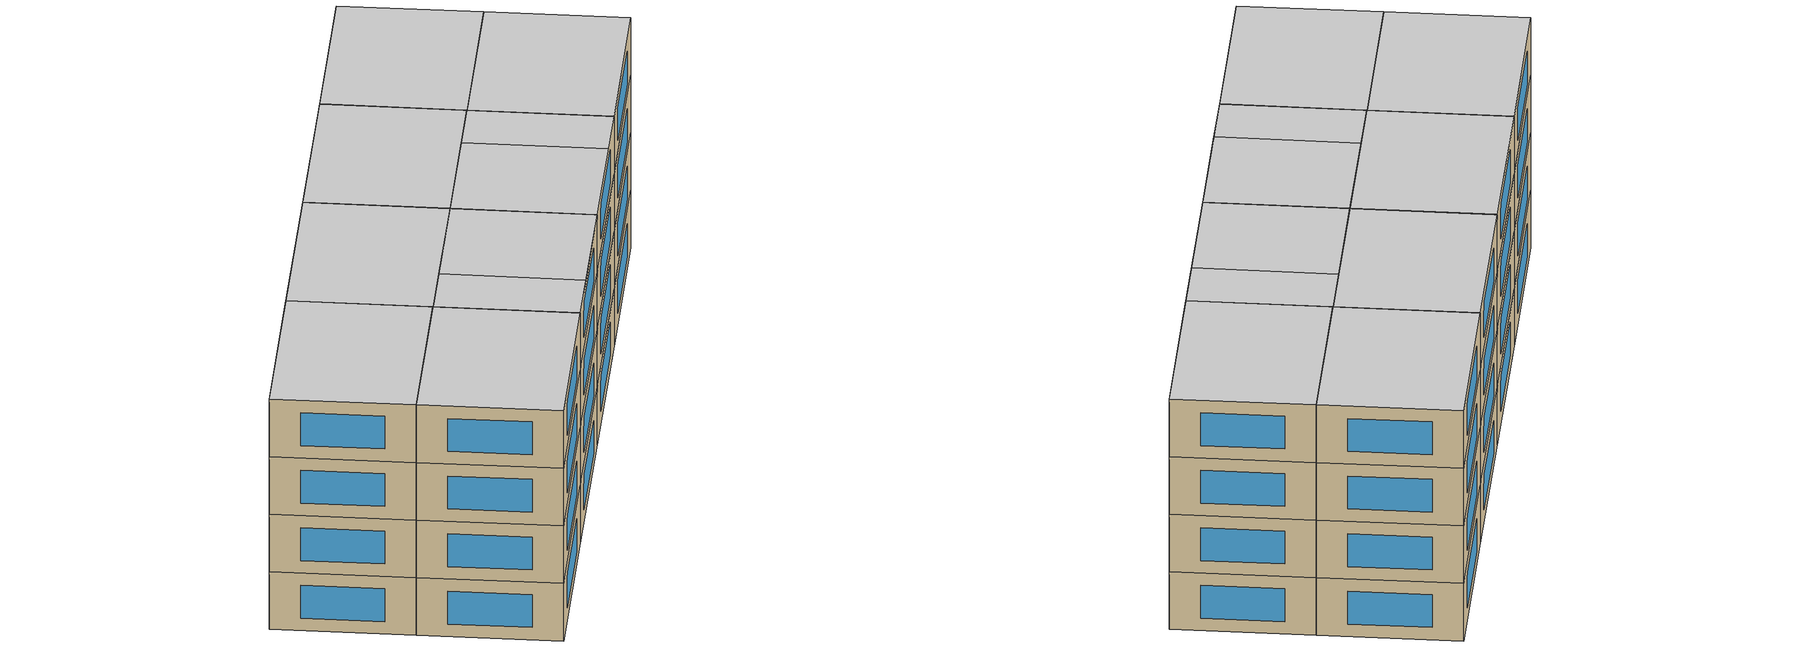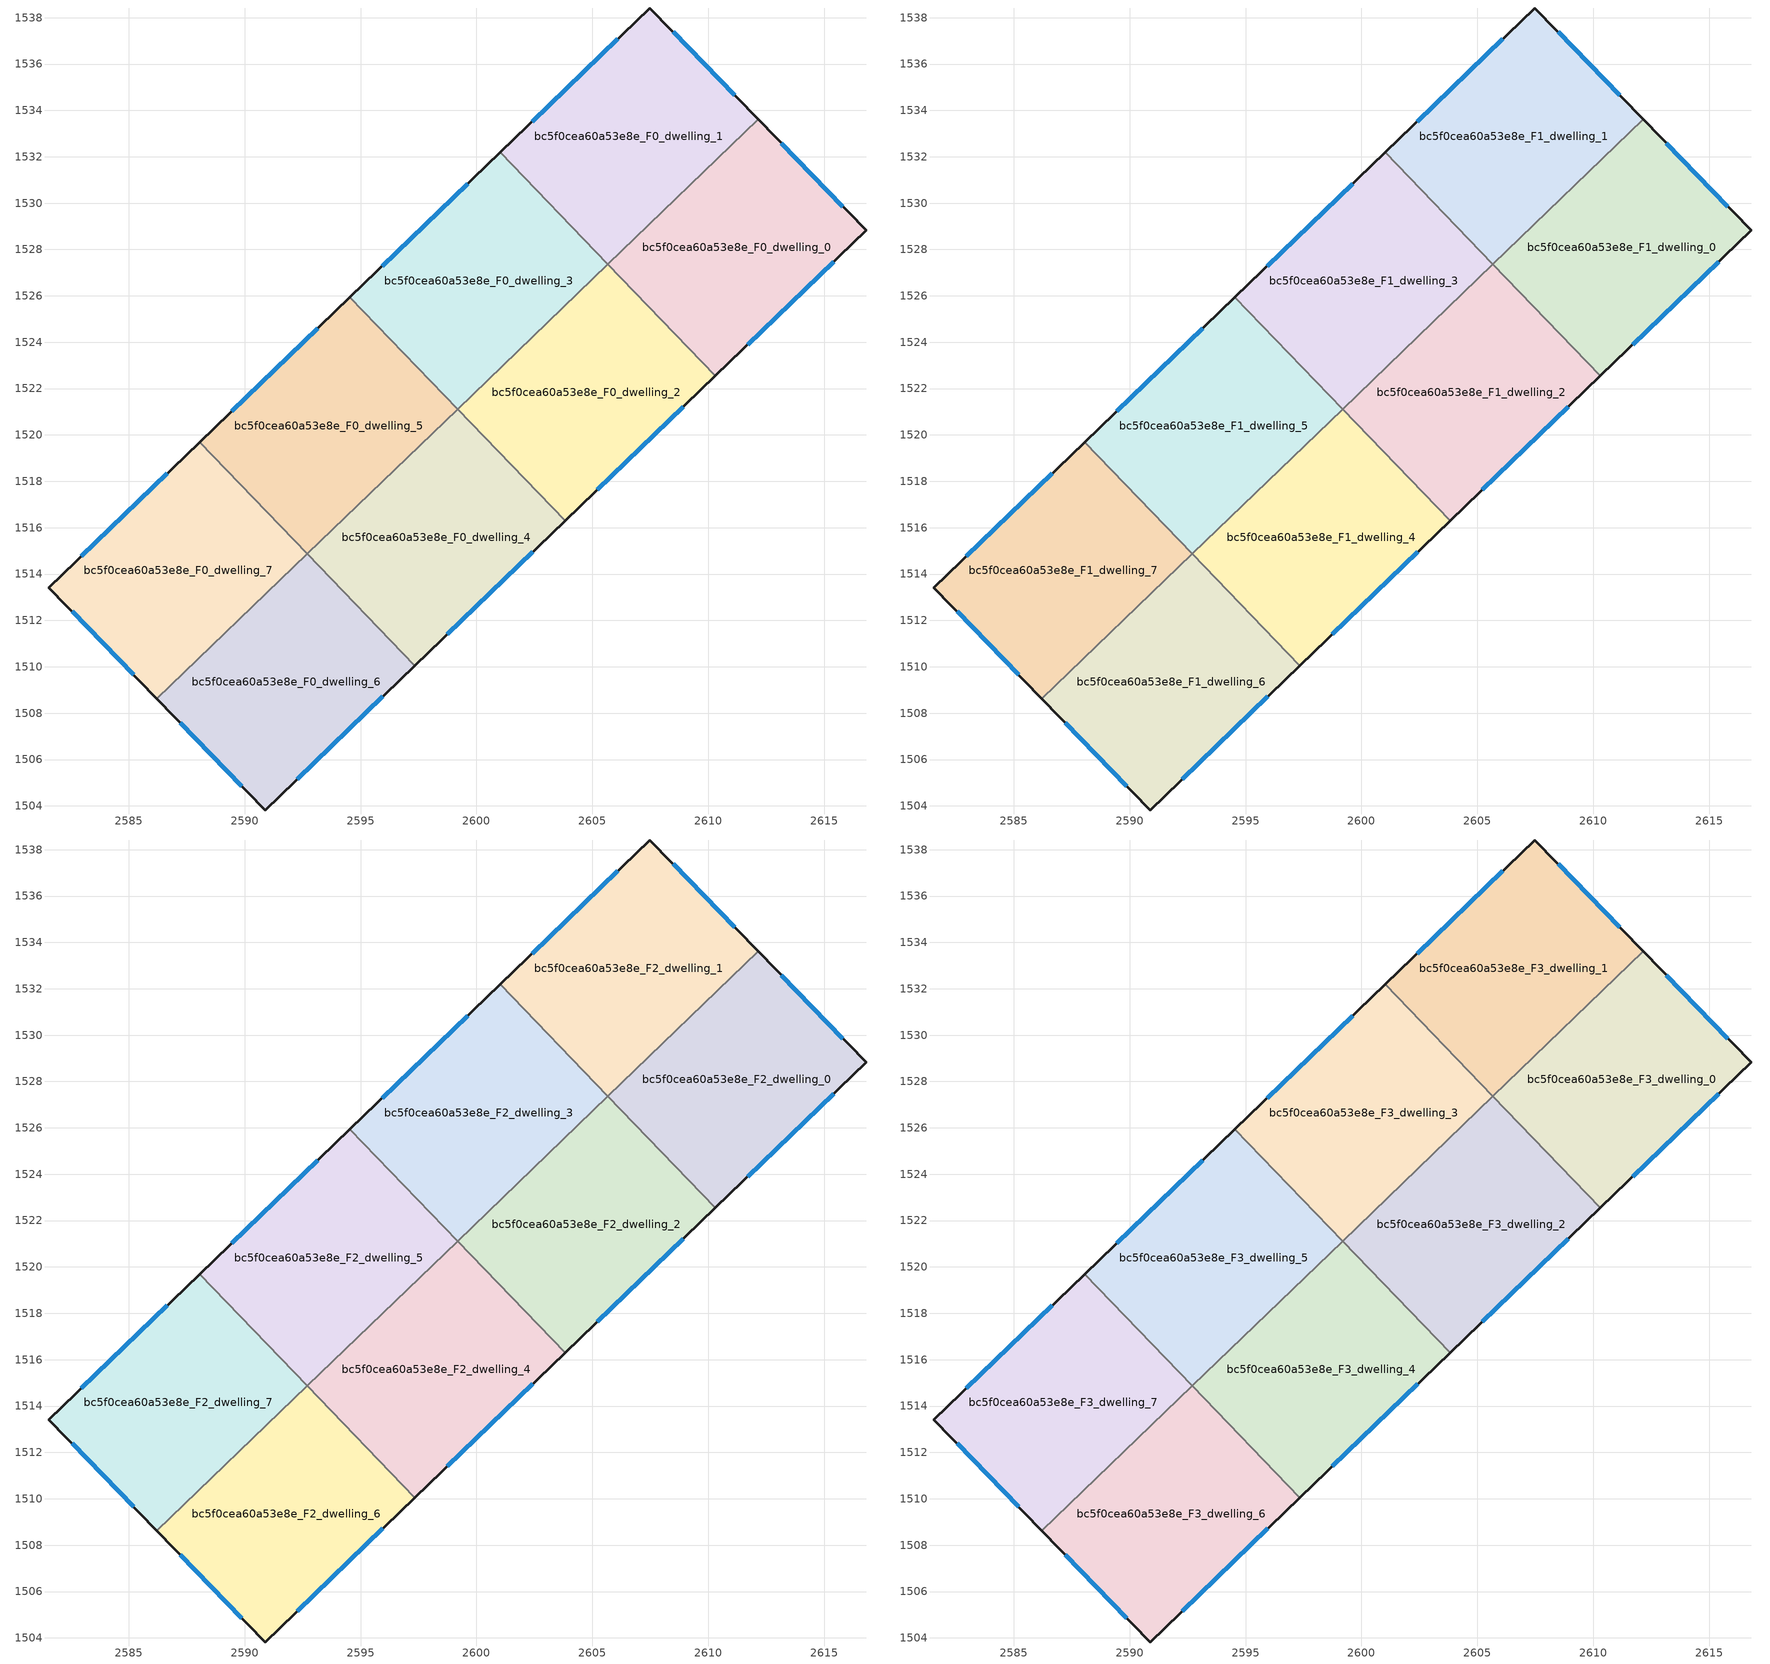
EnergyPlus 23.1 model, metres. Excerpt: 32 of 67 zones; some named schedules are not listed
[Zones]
bc5f0cea60a53e8e_F0_dwelling_0
 floor ground (EU_floor_Construction): 2612.15,1533.61 2616.81,1528.82 2610.31,1522.55 2605.67,1527.36 z0
 wall outside (EU_wall_Construction): 2610.31,1522.55 2616.81,1528.82 2612.15,1533.61 z0:3
 wall to bc5f0cea60a53e8e_F0_dwelling_1 (EU_wall_Construction): 2612.15,1533.61 2605.67,1527.36 z0:3
 wall to bc5f0cea60a53e8e_F0_dwelling_2 (EU_wall_Construction): 2605.67,1527.36 2610.31,1522.55 z0:3
 window (EU_Window_Construction): 2615.81,1529.85 2613.15,1532.59 / 2611.7,1523.9 2615.41,1527.48 z0.64:2.36
bc5f0cea60a53e8e_F0_dwelling_1
 floor ground (EU_floor_Construction): 2607.48,1538.42 2612.15,1533.61 2605.67,1527.36 2601.02,1532.18 z0
 wall outside (EU_wall_Construction): 2612.15,1533.61 2607.48,1538.42 2601.02,1532.18 z0:3
 wall to bc5f0cea60a53e8e_F0_dwelling_3 (EU_wall_Construction): 2601.02,1532.18 2605.66,1527.37 z0:3
 wall to bc5f0cea60a53e8e_F0_dwelling_2 (EU_wall_Construction): 2605.66,1527.37 2605.67,1527.36 z0:3
 window (EU_Window_Construction): 2606.1,1537.08 2602.4,1533.52 / 2611.15,1534.64 2608.48,1537.39 z0.64:2.36
bc5f0cea60a53e8e_F0_dwelling_2
 floor ground (EU_floor_Construction): 2605.66,1527.37 2610.31,1522.55 2603.83,1516.3 2599.18,1521.12 z0
 wall outside (EU_wall_Construction): 2603.83,1516.3 2610.31,1522.55 z0:3
 wall to bc5f0cea60a53e8e_F0_dwelling_4 (EU_wall_Construction): 2599.18,1521.12 2603.83,1516.3 z0:3
 wall to bc5f0cea60a53e8e_F0_dwelling_3 (EU_wall_Construction): 2605.66,1527.37 2599.18,1521.12 z0:3
 window (EU_Window_Construction): 2605.21,1517.64 2608.92,1521.22 z0.64:2.36
bc5f0cea60a53e8e_F0_dwelling_3
 floor ground (EU_floor_Construction): 2601.02,1532.18 2605.66,1527.37 2599.18,1521.12 2594.54,1525.93 z0
 wall outside (EU_wall_Construction): 2601.02,1532.18 2594.54,1525.93 z0:3
 wall to bc5f0cea60a53e8e_F0_dwelling_5 (EU_wall_Construction): 2594.54,1525.93 2599.18,1521.12 z0:3
 window (EU_Window_Construction): 2599.63,1530.85 2595.93,1527.27 z0.64:2.36
bc5f0cea60a53e8e_F0_dwelling_4
 floor ground (EU_floor_Construction): 2599.18,1521.12 2603.83,1516.3 2597.35,1510.05 2592.7,1514.87 z0
 wall outside (EU_wall_Construction): 2597.35,1510.05 2603.83,1516.3 z0:3
 wall to bc5f0cea60a53e8e_F0_dwelling_5 (EU_wall_Construction): 2599.18,1521.12 2592.7,1514.87 z0:3
 wall to bc5f0cea60a53e8e_F0_dwelling_6 (EU_wall_Construction): 2592.7,1514.87 2597.35,1510.05 z0:3
 window (EU_Window_Construction): 2598.73,1511.39 2602.44,1514.97 z0.64:2.36
bc5f0cea60a53e8e_F0_dwelling_5
 floor ground (EU_floor_Construction): 2594.54,1525.93 2599.18,1521.12 2592.7,1514.87 2588.06,1519.68 z0
 wall outside (EU_wall_Construction): 2594.54,1525.93 2588.06,1519.68 z0:3
 wall to bc5f0cea60a53e8e_F0_dwelling_7 (EU_wall_Construction): 2588.06,1519.68 2592.7,1514.88 z0:3
 wall to bc5f0cea60a53e8e_F0_dwelling_6 (EU_wall_Construction): 2592.7,1514.88 2592.7,1514.87 z0:3
 window (EU_Window_Construction): 2593.15,1524.6 2589.45,1521.02 z0.64:2.36
bc5f0cea60a53e8e_F0_dwelling_6
 floor ground (EU_floor_Construction): 2592.7,1514.88 2597.35,1510.05 2590.89,1503.82 2586.22,1508.62 z0
 wall outside (EU_wall_Construction): 2586.22,1508.62 2590.89,1503.82 2597.35,1510.05 z0:3
 wall to bc5f0cea60a53e8e_F0_dwelling_7 (EU_wall_Construction): 2592.7,1514.88 2586.22,1508.62 z0:3
 window (EU_Window_Construction): 2592.27,1505.16 2595.96,1508.72 / 2587.22,1507.6 2589.89,1504.85 z0.64:2.36
bc5f0cea60a53e8e_F0_dwelling_7
 floor ground (EU_floor_Construction): 2588.06,1519.68 2592.7,1514.88 2586.22,1508.62 2581.56,1513.41 z0
 wall outside (EU_wall_Construction): 2588.06,1519.68 2581.56,1513.41 2586.22,1508.62 z0:3
 window (EU_Window_Construction): 2582.56,1512.39 2585.22,1509.65 / 2586.67,1518.34 2582.95,1514.76 z0.64:2.36
bc5f0cea60a53e8e_F1_dwelling_0
 floor to bc5f0cea60a53e8e_F0_dwelling_0 (EU_floor_Construction): 2612.15,1533.61 2616.81,1528.82 2610.31,1522.55 2605.67,1527.36 z3
 wall outside (EU_wall_Construction): 2610.31,1522.55 2616.81,1528.82 2612.15,1533.61 z3:6
 wall to bc5f0cea60a53e8e_F1_dwelling_1 (EU_wall_Construction): 2612.15,1533.61 2605.67,1527.36 z3:6
 wall to bc5f0cea60a53e8e_F1_dwelling_2 (EU_wall_Construction): 2605.67,1527.36 2610.31,1522.55 z3:6
 window (EU_Window_Construction): 2615.81,1529.85 2613.15,1532.59 / 2611.7,1523.9 2615.41,1527.48 z3.64:5.36
bc5f0cea60a53e8e_F1_dwelling_1
 floor to bc5f0cea60a53e8e_F0_dwelling_1 (EU_floor_Construction): 2607.48,1538.42 2612.15,1533.61 2605.67,1527.36 2601.02,1532.18 z3
 wall outside (EU_wall_Construction): 2612.15,1533.61 2607.48,1538.42 2601.02,1532.18 z3:6
 wall to bc5f0cea60a53e8e_F1_dwelling_3 (EU_wall_Construction): 2601.02,1532.18 2605.66,1527.37 z3:6
 wall to bc5f0cea60a53e8e_F1_dwelling_2 (EU_wall_Construction): 2605.66,1527.37 2605.67,1527.36 z3:6
 window (EU_Window_Construction): 2606.1,1537.08 2602.4,1533.52 / 2611.15,1534.64 2608.48,1537.39 z3.64:5.36
bc5f0cea60a53e8e_F1_dwelling_2
 floor to bc5f0cea60a53e8e_F0_dwelling_2 (EU_floor_Construction): 2605.66,1527.37 2610.31,1522.55 2603.83,1516.3 2599.18,1521.12 z3
 wall outside (EU_wall_Construction): 2603.83,1516.3 2610.31,1522.55 z3:6
 wall to bc5f0cea60a53e8e_F1_dwelling_4 (EU_wall_Construction): 2599.18,1521.12 2603.83,1516.3 z3:6
 wall to bc5f0cea60a53e8e_F1_dwelling_3 (EU_wall_Construction): 2605.66,1527.37 2599.18,1521.12 z3:6
 window (EU_Window_Construction): 2605.21,1517.64 2608.92,1521.22 z3.64:5.36
bc5f0cea60a53e8e_F1_dwelling_3
 floor to bc5f0cea60a53e8e_F0_dwelling_3 (EU_floor_Construction): 2601.02,1532.18 2605.66,1527.37 2599.18,1521.12 2594.54,1525.93 z3
 wall outside (EU_wall_Construction): 2601.02,1532.18 2594.54,1525.93 z3:6
 wall to bc5f0cea60a53e8e_F1_dwelling_5 (EU_wall_Construction): 2594.54,1525.93 2599.18,1521.12 z3:6
 window (EU_Window_Construction): 2599.63,1530.85 2595.93,1527.27 z3.64:5.36
bc5f0cea60a53e8e_F1_dwelling_4
 floor to bc5f0cea60a53e8e_F0_dwelling_4 (EU_floor_Construction): 2599.18,1521.12 2603.83,1516.3 2597.35,1510.05 2592.7,1514.87 z3
 wall outside (EU_wall_Construction): 2597.35,1510.05 2603.83,1516.3 z3:6
 wall to bc5f0cea60a53e8e_F1_dwelling_5 (EU_wall_Construction): 2599.18,1521.12 2592.7,1514.87 z3:6
 wall to bc5f0cea60a53e8e_F1_dwelling_6 (EU_wall_Construction): 2592.7,1514.87 2597.35,1510.05 z3:6
 window (EU_Window_Construction): 2598.73,1511.39 2602.44,1514.97 z3.64:5.36
bc5f0cea60a53e8e_F1_dwelling_5
 floor to bc5f0cea60a53e8e_F0_dwelling_5 (EU_floor_Construction): 2594.54,1525.93 2599.18,1521.12 2592.7,1514.87 2588.06,1519.68 z3
 wall outside (EU_wall_Construction): 2594.54,1525.93 2588.06,1519.68 z3:6
 wall to bc5f0cea60a53e8e_F1_dwelling_7 (EU_wall_Construction): 2588.06,1519.68 2592.7,1514.88 z3:6
 wall to bc5f0cea60a53e8e_F1_dwelling_6 (EU_wall_Construction): 2592.7,1514.88 2592.7,1514.87 z3:6
 window (EU_Window_Construction): 2593.15,1524.6 2589.45,1521.02 z3.64:5.36
bc5f0cea60a53e8e_F1_dwelling_6
 floor to bc5f0cea60a53e8e_F0_dwelling_6 (EU_floor_Construction): 2592.7,1514.88 2597.35,1510.05 2590.89,1503.82 2586.22,1508.62 z3
 wall outside (EU_wall_Construction): 2586.22,1508.62 2590.89,1503.82 2597.35,1510.05 z3:6
 wall to bc5f0cea60a53e8e_F1_dwelling_7 (EU_wall_Construction): 2592.7,1514.88 2586.22,1508.62 z3:6
 window (EU_Window_Construction): 2592.27,1505.16 2595.96,1508.72 / 2587.22,1507.6 2589.89,1504.85 z3.64:5.36
bc5f0cea60a53e8e_F1_dwelling_7
 floor to bc5f0cea60a53e8e_F0_dwelling_7 (EU_floor_Construction): 2588.06,1519.68 2592.7,1514.88 2586.22,1508.62 2581.56,1513.41 z3
 wall outside (EU_wall_Construction): 2588.06,1519.68 2581.56,1513.41 2586.22,1508.62 z3:6
 window (EU_Window_Construction): 2582.56,1512.39 2585.22,1509.65 / 2586.67,1518.34 2582.95,1514.76 z3.64:5.36
bc5f0cea60a53e8e_F2_dwelling_0
 floor to bc5f0cea60a53e8e_F1_dwelling_0 (EU_floor_Construction): 2612.15,1533.61 2616.81,1528.82 2610.31,1522.55 2605.67,1527.36 z6
 wall outside (EU_wall_Construction): 2610.31,1522.55 2616.81,1528.82 2612.15,1533.61 z6:9
 wall to bc5f0cea60a53e8e_F2_dwelling_1 (EU_wall_Construction): 2612.15,1533.61 2605.67,1527.36 z6:9
 wall to bc5f0cea60a53e8e_F2_dwelling_2 (EU_wall_Construction): 2605.67,1527.36 2610.31,1522.55 z6:9
 window (EU_Window_Construction): 2615.81,1529.85 2613.15,1532.59 / 2611.7,1523.9 2615.41,1527.48 z6.64:8.36
bc5f0cea60a53e8e_F2_dwelling_1
 floor to bc5f0cea60a53e8e_F1_dwelling_1 (EU_floor_Construction): 2607.48,1538.42 2612.15,1533.61 2605.67,1527.36 2601.02,1532.18 z6
 wall outside (EU_wall_Construction): 2612.15,1533.61 2607.48,1538.42 2601.02,1532.18 z6:9
 wall to bc5f0cea60a53e8e_F2_dwelling_3 (EU_wall_Construction): 2601.02,1532.18 2605.66,1527.37 z6:9
 wall to bc5f0cea60a53e8e_F2_dwelling_2 (EU_wall_Construction): 2605.66,1527.37 2605.67,1527.36 z6:9
 window (EU_Window_Construction): 2606.1,1537.08 2602.4,1533.52 / 2611.15,1534.64 2608.48,1537.39 z6.64:8.36
bc5f0cea60a53e8e_F2_dwelling_2
 floor to bc5f0cea60a53e8e_F1_dwelling_2 (EU_floor_Construction): 2605.66,1527.37 2610.31,1522.55 2603.83,1516.3 2599.18,1521.12 z6
 wall outside (EU_wall_Construction): 2603.83,1516.3 2610.31,1522.55 z6:9
 wall to bc5f0cea60a53e8e_F2_dwelling_4 (EU_wall_Construction): 2599.18,1521.12 2603.83,1516.3 z6:9
 wall to bc5f0cea60a53e8e_F2_dwelling_3 (EU_wall_Construction): 2605.66,1527.37 2599.18,1521.12 z6:9
 window (EU_Window_Construction): 2605.21,1517.64 2608.92,1521.22 z6.64:8.36
bc5f0cea60a53e8e_F2_dwelling_3
 floor to bc5f0cea60a53e8e_F1_dwelling_3 (EU_floor_Construction): 2601.02,1532.18 2605.66,1527.37 2599.18,1521.12 2594.54,1525.93 z6
 wall outside (EU_wall_Construction): 2601.02,1532.18 2594.54,1525.93 z6:9
 wall to bc5f0cea60a53e8e_F2_dwelling_5 (EU_wall_Construction): 2594.54,1525.93 2599.18,1521.12 z6:9
 window (EU_Window_Construction): 2599.63,1530.85 2595.93,1527.27 z6.64:8.36
bc5f0cea60a53e8e_F2_dwelling_4
 floor to bc5f0cea60a53e8e_F1_dwelling_4 (EU_floor_Construction): 2599.18,1521.12 2603.83,1516.3 2597.35,1510.05 2592.7,1514.87 z6
 wall outside (EU_wall_Construction): 2597.35,1510.05 2603.83,1516.3 z6:9
 wall to bc5f0cea60a53e8e_F2_dwelling_5 (EU_wall_Construction): 2599.18,1521.12 2592.7,1514.87 z6:9
 wall to bc5f0cea60a53e8e_F2_dwelling_6 (EU_wall_Construction): 2592.7,1514.87 2597.35,1510.05 z6:9
 window (EU_Window_Construction): 2598.73,1511.39 2602.44,1514.97 z6.64:8.36
bc5f0cea60a53e8e_F2_dwelling_5
 floor to bc5f0cea60a53e8e_F1_dwelling_5 (EU_floor_Construction): 2594.54,1525.93 2599.18,1521.12 2592.7,1514.87 2588.06,1519.68 z6
 wall outside (EU_wall_Construction): 2594.54,1525.93 2588.06,1519.68 z6:9
 wall to bc5f0cea60a53e8e_F2_dwelling_7 (EU_wall_Construction): 2588.06,1519.68 2592.7,1514.88 z6:9
 wall to bc5f0cea60a53e8e_F2_dwelling_6 (EU_wall_Construction): 2592.7,1514.88 2592.7,1514.87 z6:9
 window (EU_Window_Construction): 2593.15,1524.6 2589.45,1521.02 z6.64:8.36
bc5f0cea60a53e8e_F2_dwelling_6
 floor to bc5f0cea60a53e8e_F1_dwelling_6 (EU_floor_Construction): 2592.7,1514.88 2597.35,1510.05 2590.89,1503.82 2586.22,1508.62 z6
 wall outside (EU_wall_Construction): 2586.22,1508.62 2590.89,1503.82 2597.35,1510.05 z6:9
 wall to bc5f0cea60a53e8e_F2_dwelling_7 (EU_wall_Construction): 2592.7,1514.88 2586.22,1508.62 z6:9
 window (EU_Window_Construction): 2592.27,1505.16 2595.96,1508.72 / 2587.22,1507.6 2589.89,1504.85 z6.64:8.36
bc5f0cea60a53e8e_F2_dwelling_7
 floor to bc5f0cea60a53e8e_F1_dwelling_7 (EU_floor_Construction): 2588.06,1519.68 2592.7,1514.88 2586.22,1508.62 2581.56,1513.41 z6
 wall outside (EU_wall_Construction): 2588.06,1519.68 2581.56,1513.41 2586.22,1508.62 z6:9
 window (EU_Window_Construction): 2582.56,1512.39 2585.22,1509.65 / 2586.67,1518.34 2582.95,1514.76 z6.64:8.36
bc5f0cea60a53e8e_F3_dwelling_0
 floor to bc5f0cea60a53e8e_F2_dwelling_0 (EU_floor_Construction): 2612.15,1533.61 2616.81,1528.82 2610.31,1522.55 2605.67,1527.36 z9
 wall outside (EU_wall_Construction): 2610.31,1522.55 2616.81,1528.82 2612.15,1533.61 z9:12
 wall to bc5f0cea60a53e8e_F3_dwelling_1 (EU_wall_Construction): 2612.15,1533.61 2605.67,1527.36 z9:12
 wall to bc5f0cea60a53e8e_F3_dwelling_2 (EU_wall_Construction): 2605.67,1527.36 2610.31,1522.55 z9:12
 window (EU_Window_Construction): 2615.81,1529.85 2613.15,1532.59 / 2611.7,1523.9 2615.41,1527.48 z9.64:11.36
 ceiling to bc5f0cea60a53e8e_F4_dwelling_2 (EU_floor_Construction): 2616.81,1528.82 2612.15,1533.61 2605.67,1527.36 2610.31,1522.55 z12
bc5f0cea60a53e8e_F3_dwelling_1
 floor to bc5f0cea60a53e8e_F2_dwelling_1 (EU_floor_Construction): 2607.48,1538.42 2612.15,1533.61 2605.67,1527.36 2601.02,1532.18 z9
 wall outside (EU_wall_Construction): 2612.15,1533.61 2607.48,1538.42 2601.02,1532.18 z9:12
 wall to bc5f0cea60a53e8e_F3_dwelling_3 (EU_wall_Construction): 2601.02,1532.18 2605.66,1527.37 z9:12
 wall to bc5f0cea60a53e8e_F3_dwelling_2 (EU_wall_Construction): 2605.66,1527.37 2605.67,1527.36 z9:12
 window (EU_Window_Construction): 2606.1,1537.08 2602.4,1533.52 / 2611.15,1534.64 2608.48,1537.39 z9.64:11.36
 ceiling to bc5f0cea60a53e8e_F4_dwelling_6 (EU_floor_Construction): 2612.14,1533.62 2607.48,1538.42 2601.02,1532.18 2605.66,1527.37 z12
bc5f0cea60a53e8e_F3_dwelling_2
 floor to bc5f0cea60a53e8e_F2_dwelling_2 (EU_floor_Construction): 2605.66,1527.37 2610.31,1522.55 2603.83,1516.3 2599.18,1521.12 z9
 wall outside (EU_wall_Construction): 2603.83,1516.3 2610.31,1522.55 z9:12
 wall to bc5f0cea60a53e8e_F3_dwelling_4 (EU_wall_Construction): 2599.18,1521.12 2603.83,1516.3 z9:12
 wall to bc5f0cea60a53e8e_F3_dwelling_3 (EU_wall_Construction): 2605.66,1527.37 2599.18,1521.12 z9:12
 window (EU_Window_Construction): 2605.21,1517.64 2608.92,1521.22 z9.64:11.36
 ceiling to bc5f0cea60a53e8e_F4_dwelling_1 (EU_floor_Construction): 2608.16,1520.48 2603.51,1525.29 2599.18,1521.12 2603.83,1516.3 z12
 ceiling to bc5f0cea60a53e8e_F4_dwelling_2 (EU_floor_Construction): 2610.31,1522.55 2605.67,1527.36 2603.51,1525.29 2608.16,1520.48 z12
 roof outside (EU_roof_Construction): 2603.51,1525.29 2605.67,1527.36 2605.66,1527.37 2599.18,1521.12 z12
bc5f0cea60a53e8e_F3_dwelling_3
 floor to bc5f0cea60a53e8e_F2_dwelling_3 (EU_floor_Construction): 2601.02,1532.18 2605.66,1527.37 2599.18,1521.12 2594.54,1525.93 z9
 wall outside (EU_wall_Construction): 2601.02,1532.18 2594.54,1525.93 z9:12
 wall to bc5f0cea60a53e8e_F3_dwelling_5 (EU_wall_Construction): 2594.54,1525.93 2599.18,1521.12 z9:12
 window (EU_Window_Construction): 2599.63,1530.85 2595.93,1527.27 z9.64:11.36
 ceiling to bc5f0cea60a53e8e_F4_dwelling_5 (EU_floor_Construction): 2605.65,1527.36 2601.01,1532.17 2594.54,1525.93 2599.18,1521.12 z12
 ceiling to bc5f0cea60a53e8e_F4_dwelling_6 (EU_floor_Construction): 2605.66,1527.37 2601.02,1532.18 2601.01,1532.17 2605.65,1527.36 z12
bc5f0cea60a53e8e_F3_dwelling_4
 floor to bc5f0cea60a53e8e_F2_dwelling_4 (EU_floor_Construction): 2599.18,1521.12 2603.83,1516.3 2597.35,1510.05 2592.7,1514.87 z9
 wall outside (EU_wall_Construction): 2597.35,1510.05 2603.83,1516.3 z9:12
 wall to bc5f0cea60a53e8e_F3_dwelling_5 (EU_wall_Construction): 2599.18,1521.12 2592.7,1514.87 z9:12
 wall to bc5f0cea60a53e8e_F3_dwelling_6 (EU_wall_Construction): 2592.7,1514.87 2597.35,1510.05 z9:12
 window (EU_Window_Construction): 2598.73,1511.39 2602.44,1514.97 z9.64:11.36
 ceiling to bc5f0cea60a53e8e_F4_dwelling_1 (EU_floor_Construction): 2603.83,1516.3 2599.18,1521.12 2594.87,1516.96 2599.52,1512.15 z12
 ceiling to bc5f0cea60a53e8e_F4_dwelling_0 (EU_floor_Construction): 2599.52,1512.15 2594.87,1516.96 2592.7,1514.87 2597.35,1510.05 z12
bc5f0cea60a53e8e_F3_dwelling_5
 floor to bc5f0cea60a53e8e_F2_dwelling_5 (EU_floor_Construction): 2594.54,1525.93 2599.18,1521.12 2592.7,1514.87 2588.06,1519.68 z9
 wall outside (EU_wall_Construction): 2594.54,1525.93 2588.06,1519.68 z9:12
 wall to bc5f0cea60a53e8e_F3_dwelling_7 (EU_wall_Construction): 2588.06,1519.68 2592.7,1514.88 z9:12
 wall to bc5f0cea60a53e8e_F3_dwelling_6 (EU_wall_Construction): 2592.7,1514.88 2592.7,1514.87 z9:12
 window (EU_Window_Construction): 2593.15,1524.6 2589.45,1521.02 z9.64:11.36
 ceiling to bc5f0cea60a53e8e_F4_dwelling_5 (EU_floor_Construction): 2599.18,1521.12 2594.54,1525.93 2594.53,1525.92 2599.17,1521.11 z12
 ceiling adiabatic (EU_roof_Construction): 2599.17,1521.11 2594.53,1525.92 2588.06,1519.68 2592.7,1514.87 z12
bc5f0cea60a53e8e_F3_dwelling_6
 floor to bc5f0cea60a53e8e_F2_dwelling_6 (EU_floor_Construction): 2592.7,1514.88 2597.35,1510.05 2590.89,1503.82 2586.22,1508.62 z9
 wall outside (EU_wall_Construction): 2586.22,1508.62 2590.89,1503.82 2597.35,1510.05 z9:12
 wall to bc5f0cea60a53e8e_F3_dwelling_7 (EU_wall_Construction): 2592.7,1514.88 2586.22,1508.62 z9:12
 window (EU_Window_Construction): 2592.27,1505.16 2595.96,1508.72 / 2587.22,1507.6 2589.89,1504.85 z9.64:11.36
 ceiling to bc5f0cea60a53e8e_F4_dwelling_0 (EU_floor_Construction): 2597.35,1510.05 2592.7,1514.87 2586.22,1508.62 2590.89,1503.82 z12
 ceiling to bc5f0cea60a53e8e_F4_dwelling_3 (EU_floor_Construction): 2592.69,1514.86 2592.69,1514.87 2586.22,1508.63 2586.22,1508.62 z12
bc5f0cea60a53e8e_F3_dwelling_7
 floor to bc5f0cea60a53e8e_F2_dwelling_7 (EU_floor_Construction): 2588.06,1519.68 2592.7,1514.88 2586.22,1508.62 2581.56,1513.41 z9
 wall outside (EU_wall_Construction): 2588.06,1519.68 2581.56,1513.41 2586.22,1508.62 z9:12
 window (EU_Window_Construction): 2582.56,1512.39 2585.22,1509.65 / 2586.67,1518.34 2582.95,1514.76 z9.64:11.36
 ceiling to bc5f0cea60a53e8e_F4_dwelling_3 (EU_floor_Construction): 2592.69,1514.87 2588.05,1519.67 2581.56,1513.41 2586.22,1508.63 z12
 ceiling to bc5f0cea60a53e8e_F4_dwelling_4 (EU_floor_Construction): 2592.7,1514.88 2588.06,1519.68 2588.05,1519.67 2592.69,1514.87 z12
[Building]
EU S2 Campaign: North Axis=0; Terrain=City; Solar Distribution=FullExterior
[Site:Location]
Yerevan-Zvartnots.Intl.AP: Latitude=40.15; Longitude=44.383; Time Zone=4; Elevation=854
[SizingPeriod:WeatherFileDays]
AnnualSizingPeriod: Begin Month=1; Begin Day of Month=1; End Month=12; End Day of Month=31; Day of Week for Start Day=Monday; Use Weather File Daylight Saving Period=No; Use Weather File Rain and Snow Indicators=No
[MATERIAL]
EU_InternalMass_Material: Roughness=MediumRough; Thickness=0.1; Conductivity=1; Density=1800; Specific Heat=900; Thermal Absorptance=0.9; Solar Absorptance=0.7; Visible Absorptance=0.7
[MATERIAL:NOMASS] Roughness=MediumRough; Thermal Absorptance=0.9; Solar Absorptance=0.7; Visible Absorptance=0.7
Name | Thermal Resistance
EU_wall_NoMass | 1.05043
EU_roof_NoMass | 1.45357
EU_floor_NoMass | 0.478065
[WINDOWMATERIAL:SIMPLEGLAZINGSYSTEM]
EU_Window_SimpleGlazing: UFactor=2.5566; Solar Heat Gain Coefficient=0.75; Visible Transmittance=0.75
[CONSTRUCTION]
EU_wall_Construction: EU_wall_NoMass
EU_roof_Construction: EU_roof_NoMass
EU_floor_Construction: EU_floor_NoMass
EU_Window_Construction: EU_Window_SimpleGlazing
EU_InternalMass_Construction: EU_InternalMass_Material
[ZONE] Type=1; Multiplier=1; Ceiling Height=autocalculate; Floor Area=autocalculate; Part of Total Floor Area=Yes
Name | Volume
bc5f0cea60a53e8e_F0_dwelling_0; bc5f0cea60a53e8e_F1_dwelling_0; bc5f0cea60a53e8e_F2_dwelling_0; bc5f0cea60a53e8e_F3_dwelling_0; bc5f0cea60a53e8e_F0_dwelling_7; bc5f0cea60a53e8e_F1_dwelling_7; bc5f0cea60a53e8e_F2_dwelling_7; bc5f0cea60a53e8e_F3_dwelling_7 | 180.686
bc5f0cea60a53e8e_F0_dwelling_1; bc5f0cea60a53e8e_F1_dwelling_1; bc5f0cea60a53e8e_F2_dwelling_1; bc5f0cea60a53e8e_F3_dwelling_1; bc5f0cea60a53e8e_F0_dwelling_6; bc5f0cea60a53e8e_F1_dwelling_6; bc5f0cea60a53e8e_F2_dwelling_6; bc5f0cea60a53e8e_F3_dwelling_6 | 180.7
bc5f0cea60a53e8e_F0_dwelling_2; bc5f0cea60a53e8e_F1_dwelling_2; bc5f0cea60a53e8e_F2_dwelling_2; bc5f0cea60a53e8e_F3_dwelling_2; bc5f0cea60a53e8e_F0_dwelling_5; bc5f0cea60a53e8e_F1_dwelling_5; bc5f0cea60a53e8e_F2_dwelling_5; bc5f0cea60a53e8e_F3_dwelling_5 | 180.693
bc5f0cea60a53e8e_F0_dwelling_3; bc5f0cea60a53e8e_F1_dwelling_3; bc5f0cea60a53e8e_F2_dwelling_3; bc5f0cea60a53e8e_F3_dwelling_3; bc5f0cea60a53e8e_F0_dwelling_4; bc5f0cea60a53e8e_F1_dwelling_4; bc5f0cea60a53e8e_F2_dwelling_4; bc5f0cea60a53e8e_F3_dwelling_4 | 180.676
[INTERNALMASS] Construction=EU_InternalMass_Construction
Name | Zone or ZoneList | Surface Area
bc5f0cea60a53e8e_F0_dwelling_0_EU_InternalMass | bc5f0cea60a53e8e_F0_dwelling_0 | 60.2285
bc5f0cea60a53e8e_F0_dwelling_1_EU_InternalMass | bc5f0cea60a53e8e_F0_dwelling_1 | 60.2333
bc5f0cea60a53e8e_F0_dwelling_2_EU_InternalMass | bc5f0cea60a53e8e_F0_dwelling_2 | 60.2308
bc5f0cea60a53e8e_F0_dwelling_3_EU_InternalMass | bc5f0cea60a53e8e_F0_dwelling_3 | 60.2253
bc5f0cea60a53e8e_F0_dwelling_4_EU_InternalMass | bc5f0cea60a53e8e_F0_dwelling_4 | 60.2253
bc5f0cea60a53e8e_F0_dwelling_5_EU_InternalMass | bc5f0cea60a53e8e_F0_dwelling_5 | 60.2308
bc5f0cea60a53e8e_F0_dwelling_6_EU_InternalMass | bc5f0cea60a53e8e_F0_dwelling_6 | 60.2333
bc5f0cea60a53e8e_F0_dwelling_7_EU_InternalMass | bc5f0cea60a53e8e_F0_dwelling_7 | 60.2285
bc5f0cea60a53e8e_F1_dwelling_0_EU_InternalMass | bc5f0cea60a53e8e_F1_dwelling_0 | 60.2285
bc5f0cea60a53e8e_F1_dwelling_1_EU_InternalMass | bc5f0cea60a53e8e_F1_dwelling_1 | 60.2333
bc5f0cea60a53e8e_F1_dwelling_2_EU_InternalMass | bc5f0cea60a53e8e_F1_dwelling_2 | 60.2308
bc5f0cea60a53e8e_F1_dwelling_3_EU_InternalMass | bc5f0cea60a53e8e_F1_dwelling_3 | 60.2253
bc5f0cea60a53e8e_F1_dwelling_4_EU_InternalMass | bc5f0cea60a53e8e_F1_dwelling_4 | 60.2253
bc5f0cea60a53e8e_F1_dwelling_5_EU_InternalMass | bc5f0cea60a53e8e_F1_dwelling_5 | 60.2308
bc5f0cea60a53e8e_F1_dwelling_6_EU_InternalMass | bc5f0cea60a53e8e_F1_dwelling_6 | 60.2333
bc5f0cea60a53e8e_F1_dwelling_7_EU_InternalMass | bc5f0cea60a53e8e_F1_dwelling_7 | 60.2285
bc5f0cea60a53e8e_F2_dwelling_0_EU_InternalMass | bc5f0cea60a53e8e_F2_dwelling_0 | 60.2285
bc5f0cea60a53e8e_F2_dwelling_1_EU_InternalMass | bc5f0cea60a53e8e_F2_dwelling_1 | 60.2333
bc5f0cea60a53e8e_F2_dwelling_2_EU_InternalMass | bc5f0cea60a53e8e_F2_dwelling_2 | 60.2308
bc5f0cea60a53e8e_F2_dwelling_3_EU_InternalMass | bc5f0cea60a53e8e_F2_dwelling_3 | 60.2253
bc5f0cea60a53e8e_F2_dwelling_4_EU_InternalMass | bc5f0cea60a53e8e_F2_dwelling_4 | 60.2253
bc5f0cea60a53e8e_F2_dwelling_5_EU_InternalMass | bc5f0cea60a53e8e_F2_dwelling_5 | 60.2308
bc5f0cea60a53e8e_F2_dwelling_6_EU_InternalMass | bc5f0cea60a53e8e_F2_dwelling_6 | 60.2333
bc5f0cea60a53e8e_F2_dwelling_7_EU_InternalMass | bc5f0cea60a53e8e_F2_dwelling_7 | 60.2285
bc5f0cea60a53e8e_F3_dwelling_0_EU_InternalMass | bc5f0cea60a53e8e_F3_dwelling_0 | 60.2285
bc5f0cea60a53e8e_F3_dwelling_1_EU_InternalMass | bc5f0cea60a53e8e_F3_dwelling_1 | 60.2333
bc5f0cea60a53e8e_F3_dwelling_2_EU_InternalMass | bc5f0cea60a53e8e_F3_dwelling_2 | 60.2308
bc5f0cea60a53e8e_F3_dwelling_3_EU_InternalMass | bc5f0cea60a53e8e_F3_dwelling_3 | 60.2253
bc5f0cea60a53e8e_F3_dwelling_4_EU_InternalMass | bc5f0cea60a53e8e_F3_dwelling_4 | 60.2253
bc5f0cea60a53e8e_F3_dwelling_5_EU_InternalMass | bc5f0cea60a53e8e_F3_dwelling_5 | 60.2308
bc5f0cea60a53e8e_F3_dwelling_6_EU_InternalMass | bc5f0cea60a53e8e_F3_dwelling_6 | 60.2333
bc5f0cea60a53e8e_F3_dwelling_7_EU_InternalMass | bc5f0cea60a53e8e_F3_dwelling_7 | 60.2285
[OTHEREQUIPMENT] Fuel Type=Electricity; Design Level Calculation Method=Watts/Area; Power per Zone Floor Area=1; Fraction Latent=0; Fraction Radiant=0; Fraction Lost=0; Carbon Dioxide Generation Rate=0; EndUse Subcategory=EU_Step8_InternalGains
Name | Zone or ZoneList or Space or SpaceList | Schedule
EU_Step8_InternalGain_bc5f0cea60a53e8e_F0_dwelling_0_f000 | bc5f0cea60a53e8e_F0_dwelling_0 | EU_Step8_GainSchedule_bc5f0cea60a53e8e_F0_dwelling_0_f000
EU_Step8_InternalGain_bc5f0cea60a53e8e_F0_dwelling_1_f000 | bc5f0cea60a53e8e_F0_dwelling_1 | EU_Step8_GainSchedule_bc5f0cea60a53e8e_F0_dwelling_1_f000
EU_Step8_InternalGain_bc5f0cea60a53e8e_F0_dwelling_2_f000 | bc5f0cea60a53e8e_F0_dwelling_2 | EU_Step8_GainSchedule_bc5f0cea60a53e8e_F0_dwelling_2_f000
EU_Step8_InternalGain_bc5f0cea60a53e8e_F0_dwelling_3_f000 | bc5f0cea60a53e8e_F0_dwelling_3 | EU_Step8_GainSchedule_bc5f0cea60a53e8e_F0_dwelling_3_f000
EU_Step8_InternalGain_bc5f0cea60a53e8e_F0_dwelling_4_f000 | bc5f0cea60a53e8e_F0_dwelling_4 | EU_Step8_GainSchedule_bc5f0cea60a53e8e_F0_dwelling_4_f000
EU_Step8_InternalGain_bc5f0cea60a53e8e_F0_dwelling_5_f000 | bc5f0cea60a53e8e_F0_dwelling_5 | EU_Step8_GainSchedule_bc5f0cea60a53e8e_F0_dwelling_5_f000
EU_Step8_InternalGain_bc5f0cea60a53e8e_F0_dwelling_6_f000 | bc5f0cea60a53e8e_F0_dwelling_6 | EU_Step8_GainSchedule_bc5f0cea60a53e8e_F0_dwelling_6_f000
EU_Step8_InternalGain_bc5f0cea60a53e8e_F0_dwelling_7_f000 | bc5f0cea60a53e8e_F0_dwelling_7 | EU_Step8_GainSchedule_bc5f0cea60a53e8e_F0_dwelling_7_f000
EU_Step8_InternalGain_bc5f0cea60a53e8e_F1_dwelling_0_f000 | bc5f0cea60a53e8e_F1_dwelling_0 | EU_Step8_GainSchedule_bc5f0cea60a53e8e_F1_dwelling_0_f000
EU_Step8_InternalGain_bc5f0cea60a53e8e_F1_dwelling_1_f000 | bc5f0cea60a53e8e_F1_dwelling_1 | EU_Step8_GainSchedule_bc5f0cea60a53e8e_F1_dwelling_1_f000
EU_Step8_InternalGain_bc5f0cea60a53e8e_F1_dwelling_2_f000 | bc5f0cea60a53e8e_F1_dwelling_2 | EU_Step8_GainSchedule_bc5f0cea60a53e8e_F1_dwelling_2_f000
EU_Step8_InternalGain_bc5f0cea60a53e8e_F1_dwelling_3_f000 | bc5f0cea60a53e8e_F1_dwelling_3 | EU_Step8_GainSchedule_bc5f0cea60a53e8e_F1_dwelling_3_f000
EU_Step8_InternalGain_bc5f0cea60a53e8e_F1_dwelling_4_f000 | bc5f0cea60a53e8e_F1_dwelling_4 | EU_Step8_GainSchedule_bc5f0cea60a53e8e_F1_dwelling_4_f000
EU_Step8_InternalGain_bc5f0cea60a53e8e_F1_dwelling_5_f000 | bc5f0cea60a53e8e_F1_dwelling_5 | EU_Step8_GainSchedule_bc5f0cea60a53e8e_F1_dwelling_5_f000
EU_Step8_InternalGain_bc5f0cea60a53e8e_F1_dwelling_6_f000 | bc5f0cea60a53e8e_F1_dwelling_6 | EU_Step8_GainSchedule_bc5f0cea60a53e8e_F1_dwelling_6_f000
EU_Step8_InternalGain_bc5f0cea60a53e8e_F1_dwelling_7_f000 | bc5f0cea60a53e8e_F1_dwelling_7 | EU_Step8_GainSchedule_bc5f0cea60a53e8e_F1_dwelling_7_f000
EU_Step8_InternalGain_bc5f0cea60a53e8e_F2_dwelling_0_f000 | bc5f0cea60a53e8e_F2_dwelling_0 | EU_Step8_GainSchedule_bc5f0cea60a53e8e_F2_dwelling_0_f000
EU_Step8_InternalGain_bc5f0cea60a53e8e_F2_dwelling_1_f000 | bc5f0cea60a53e8e_F2_dwelling_1 | EU_Step8_GainSchedule_bc5f0cea60a53e8e_F2_dwelling_1_f000
EU_Step8_InternalGain_bc5f0cea60a53e8e_F2_dwelling_2_f000 | bc5f0cea60a53e8e_F2_dwelling_2 | EU_Step8_GainSchedule_bc5f0cea60a53e8e_F2_dwelling_2_f000
EU_Step8_InternalGain_bc5f0cea60a53e8e_F2_dwelling_3_f000 | bc5f0cea60a53e8e_F2_dwelling_3 | EU_Step8_GainSchedule_bc5f0cea60a53e8e_F2_dwelling_3_f000
EU_Step8_InternalGain_bc5f0cea60a53e8e_F2_dwelling_4_f000 | bc5f0cea60a53e8e_F2_dwelling_4 | EU_Step8_GainSchedule_bc5f0cea60a53e8e_F2_dwelling_4_f000
EU_Step8_InternalGain_bc5f0cea60a53e8e_F2_dwelling_5_f000 | bc5f0cea60a53e8e_F2_dwelling_5 | EU_Step8_GainSchedule_bc5f0cea60a53e8e_F2_dwelling_5_f000
EU_Step8_InternalGain_bc5f0cea60a53e8e_F2_dwelling_6_f000 | bc5f0cea60a53e8e_F2_dwelling_6 | EU_Step8_GainSchedule_bc5f0cea60a53e8e_F2_dwelling_6_f000
EU_Step8_InternalGain_bc5f0cea60a53e8e_F2_dwelling_7_f000 | bc5f0cea60a53e8e_F2_dwelling_7 | EU_Step8_GainSchedule_bc5f0cea60a53e8e_F2_dwelling_7_f000
EU_Step8_InternalGain_bc5f0cea60a53e8e_F3_dwelling_0_f000 | bc5f0cea60a53e8e_F3_dwelling_0 | EU_Step8_GainSchedule_bc5f0cea60a53e8e_F3_dwelling_0_f000
EU_Step8_InternalGain_bc5f0cea60a53e8e_F3_dwelling_1_f000 | bc5f0cea60a53e8e_F3_dwelling_1 | EU_Step8_GainSchedule_bc5f0cea60a53e8e_F3_dwelling_1_f000
EU_Step8_InternalGain_bc5f0cea60a53e8e_F3_dwelling_2_f000 | bc5f0cea60a53e8e_F3_dwelling_2 | EU_Step8_GainSchedule_bc5f0cea60a53e8e_F3_dwelling_2_f000
EU_Step8_InternalGain_bc5f0cea60a53e8e_F3_dwelling_3_f000 | bc5f0cea60a53e8e_F3_dwelling_3 | EU_Step8_GainSchedule_bc5f0cea60a53e8e_F3_dwelling_3_f000
EU_Step8_InternalGain_bc5f0cea60a53e8e_F3_dwelling_4_f000 | bc5f0cea60a53e8e_F3_dwelling_4 | EU_Step8_GainSchedule_bc5f0cea60a53e8e_F3_dwelling_4_f000
EU_Step8_InternalGain_bc5f0cea60a53e8e_F3_dwelling_5_f000 | bc5f0cea60a53e8e_F3_dwelling_5 | EU_Step8_GainSchedule_bc5f0cea60a53e8e_F3_dwelling_5_f000
EU_Step8_InternalGain_bc5f0cea60a53e8e_F3_dwelling_6_f000 | bc5f0cea60a53e8e_F3_dwelling_6 | EU_Step8_GainSchedule_bc5f0cea60a53e8e_F3_dwelling_6_f000
EU_Step8_InternalGain_bc5f0cea60a53e8e_F3_dwelling_7_f000 | bc5f0cea60a53e8e_F3_dwelling_7 | EU_Step8_GainSchedule_bc5f0cea60a53e8e_F3_dwelling_7_f000
[ZONEVENTILATION:DESIGNFLOWRATE] Schedule=EU_AlwaysOn; Design Flow Rate Calculation Method=AirChanges/Hour; Air Changes per Hour=0.557805; Ventilation Type=Natural; Fan Pressure Rise=0; Fan Total Efficiency=1; Constant Term Coefficient=1; Temperature Term Coefficient=0; Velocity Term Coefficient=0; Velocity Squared Term Coefficient=0; Minimum Indoor Temperature=-100; Maximum Indoor Temperature=100; Delta Temperature=-100; Minimum Outdoor Temperature=-100; Maximum Outdoor Temperature=100; Maximum Wind Speed=40
Name | Zone or ZoneList or Space or SpaceList
EU_ConstantAir_bc5f0cea60a53e8e_F0_dwelling_0 | bc5f0cea60a53e8e_F0_dwelling_0
EU_ConstantAir_bc5f0cea60a53e8e_F0_dwelling_1 | bc5f0cea60a53e8e_F0_dwelling_1
EU_ConstantAir_bc5f0cea60a53e8e_F0_dwelling_2 | bc5f0cea60a53e8e_F0_dwelling_2
EU_ConstantAir_bc5f0cea60a53e8e_F0_dwelling_3 | bc5f0cea60a53e8e_F0_dwelling_3
EU_ConstantAir_bc5f0cea60a53e8e_F0_dwelling_4 | bc5f0cea60a53e8e_F0_dwelling_4
EU_ConstantAir_bc5f0cea60a53e8e_F0_dwelling_5 | bc5f0cea60a53e8e_F0_dwelling_5
EU_ConstantAir_bc5f0cea60a53e8e_F0_dwelling_6 | bc5f0cea60a53e8e_F0_dwelling_6
EU_ConstantAir_bc5f0cea60a53e8e_F0_dwelling_7 | bc5f0cea60a53e8e_F0_dwelling_7
EU_ConstantAir_bc5f0cea60a53e8e_F1_dwelling_0 | bc5f0cea60a53e8e_F1_dwelling_0
EU_ConstantAir_bc5f0cea60a53e8e_F1_dwelling_1 | bc5f0cea60a53e8e_F1_dwelling_1
EU_ConstantAir_bc5f0cea60a53e8e_F1_dwelling_2 | bc5f0cea60a53e8e_F1_dwelling_2
EU_ConstantAir_bc5f0cea60a53e8e_F1_dwelling_3 | bc5f0cea60a53e8e_F1_dwelling_3
EU_ConstantAir_bc5f0cea60a53e8e_F1_dwelling_4 | bc5f0cea60a53e8e_F1_dwelling_4
EU_ConstantAir_bc5f0cea60a53e8e_F1_dwelling_5 | bc5f0cea60a53e8e_F1_dwelling_5
EU_ConstantAir_bc5f0cea60a53e8e_F1_dwelling_6 | bc5f0cea60a53e8e_F1_dwelling_6
EU_ConstantAir_bc5f0cea60a53e8e_F1_dwelling_7 | bc5f0cea60a53e8e_F1_dwelling_7
EU_ConstantAir_bc5f0cea60a53e8e_F2_dwelling_0 | bc5f0cea60a53e8e_F2_dwelling_0
EU_ConstantAir_bc5f0cea60a53e8e_F2_dwelling_1 | bc5f0cea60a53e8e_F2_dwelling_1
EU_ConstantAir_bc5f0cea60a53e8e_F2_dwelling_2 | bc5f0cea60a53e8e_F2_dwelling_2
EU_ConstantAir_bc5f0cea60a53e8e_F2_dwelling_3 | bc5f0cea60a53e8e_F2_dwelling_3
EU_ConstantAir_bc5f0cea60a53e8e_F2_dwelling_4 | bc5f0cea60a53e8e_F2_dwelling_4
EU_ConstantAir_bc5f0cea60a53e8e_F2_dwelling_5 | bc5f0cea60a53e8e_F2_dwelling_5
EU_ConstantAir_bc5f0cea60a53e8e_F2_dwelling_6 | bc5f0cea60a53e8e_F2_dwelling_6
EU_ConstantAir_bc5f0cea60a53e8e_F2_dwelling_7 | bc5f0cea60a53e8e_F2_dwelling_7
EU_ConstantAir_bc5f0cea60a53e8e_F3_dwelling_0 | bc5f0cea60a53e8e_F3_dwelling_0
EU_ConstantAir_bc5f0cea60a53e8e_F3_dwelling_1 | bc5f0cea60a53e8e_F3_dwelling_1
EU_ConstantAir_bc5f0cea60a53e8e_F3_dwelling_2 | bc5f0cea60a53e8e_F3_dwelling_2
EU_ConstantAir_bc5f0cea60a53e8e_F3_dwelling_3 | bc5f0cea60a53e8e_F3_dwelling_3
EU_ConstantAir_bc5f0cea60a53e8e_F3_dwelling_4 | bc5f0cea60a53e8e_F3_dwelling_4
EU_ConstantAir_bc5f0cea60a53e8e_F3_dwelling_5 | bc5f0cea60a53e8e_F3_dwelling_5
EU_ConstantAir_bc5f0cea60a53e8e_F3_dwelling_6 | bc5f0cea60a53e8e_F3_dwelling_6
EU_ConstantAir_bc5f0cea60a53e8e_F3_dwelling_7 | bc5f0cea60a53e8e_F3_dwelling_7
[HVACTEMPLATE:ZONE:IDEALLOADSAIRSYSTEM] System Availability Schedule=EU_AlwaysOn; Maximum Heating Supply Air Temperature=50; Minimum Cooling Supply Air Temperature=13; Maximum Heating Supply Air Humidity Ratio=0.0156; Minimum Cooling Supply Air Humidity Ratio=0.0077; Heating Limit=NoLimit; Cooling Limit=NoLimit; Heating Availability Schedule=EU_AlwaysOn; Cooling Availability Schedule=EU_CoolingOff; Dehumidification Control Type=ConstantSensibleHeatRatio; Cooling Sensible Heat Ratio=0.7; Dehumidification Setpoint=60; Humidification Control Type=None; Humidification Setpoint=30; Outdoor Air Method=None; Outdoor Air Flow Rate per Person=0.00944; Outdoor Air Flow Rate per Zone Floor Area=0; Outdoor Air Flow Rate per Zone=0; Demand Controlled Ventilation Type=None; Outdoor Air Economizer Type=NoEconomizer; Heat Recovery Type=None; Sensible Heat Recovery Effectiveness=0.7; Latent Heat Recovery Effectiveness=0.65
Name | Template Thermostat
bc5f0cea60a53e8e_F0_dwelling_0 | EU_HeatOnly_bc5f0cea60a53e8e_F0_dwelling_0
bc5f0cea60a53e8e_F0_dwelling_1 | EU_HeatOnly_bc5f0cea60a53e8e_F0_dwelling_1
bc5f0cea60a53e8e_F0_dwelling_2 | EU_HeatOnly_bc5f0cea60a53e8e_F0_dwelling_2
bc5f0cea60a53e8e_F0_dwelling_3 | EU_HeatOnly_bc5f0cea60a53e8e_F0_dwelling_3
bc5f0cea60a53e8e_F0_dwelling_4 | EU_HeatOnly_bc5f0cea60a53e8e_F0_dwelling_4
bc5f0cea60a53e8e_F0_dwelling_5 | EU_HeatOnly_bc5f0cea60a53e8e_F0_dwelling_5
bc5f0cea60a53e8e_F0_dwelling_6 | EU_HeatOnly_bc5f0cea60a53e8e_F0_dwelling_6
bc5f0cea60a53e8e_F0_dwelling_7 | EU_HeatOnly_bc5f0cea60a53e8e_F0_dwelling_7
bc5f0cea60a53e8e_F1_dwelling_0 | EU_HeatOnly_bc5f0cea60a53e8e_F1_dwelling_0
bc5f0cea60a53e8e_F1_dwelling_1 | EU_HeatOnly_bc5f0cea60a53e8e_F1_dwelling_1
bc5f0cea60a53e8e_F1_dwelling_2 | EU_HeatOnly_bc5f0cea60a53e8e_F1_dwelling_2
bc5f0cea60a53e8e_F1_dwelling_3 | EU_HeatOnly_bc5f0cea60a53e8e_F1_dwelling_3
bc5f0cea60a53e8e_F1_dwelling_4 | EU_HeatOnly_bc5f0cea60a53e8e_F1_dwelling_4
bc5f0cea60a53e8e_F1_dwelling_5 | EU_HeatOnly_bc5f0cea60a53e8e_F1_dwelling_5
bc5f0cea60a53e8e_F1_dwelling_6 | EU_HeatOnly_bc5f0cea60a53e8e_F1_dwelling_6
bc5f0cea60a53e8e_F1_dwelling_7 | EU_HeatOnly_bc5f0cea60a53e8e_F1_dwelling_7
bc5f0cea60a53e8e_F2_dwelling_0 | EU_HeatOnly_bc5f0cea60a53e8e_F2_dwelling_0
bc5f0cea60a53e8e_F2_dwelling_1 | EU_HeatOnly_bc5f0cea60a53e8e_F2_dwelling_1
bc5f0cea60a53e8e_F2_dwelling_2 | EU_HeatOnly_bc5f0cea60a53e8e_F2_dwelling_2
bc5f0cea60a53e8e_F2_dwelling_3 | EU_HeatOnly_bc5f0cea60a53e8e_F2_dwelling_3
bc5f0cea60a53e8e_F2_dwelling_4 | EU_HeatOnly_bc5f0cea60a53e8e_F2_dwelling_4
bc5f0cea60a53e8e_F2_dwelling_5 | EU_HeatOnly_bc5f0cea60a53e8e_F2_dwelling_5
bc5f0cea60a53e8e_F2_dwelling_6 | EU_HeatOnly_bc5f0cea60a53e8e_F2_dwelling_6
bc5f0cea60a53e8e_F2_dwelling_7 | EU_HeatOnly_bc5f0cea60a53e8e_F2_dwelling_7
bc5f0cea60a53e8e_F3_dwelling_0 | EU_HeatOnly_bc5f0cea60a53e8e_F3_dwelling_0
bc5f0cea60a53e8e_F3_dwelling_1 | EU_HeatOnly_bc5f0cea60a53e8e_F3_dwelling_1
bc5f0cea60a53e8e_F3_dwelling_2 | EU_HeatOnly_bc5f0cea60a53e8e_F3_dwelling_2
bc5f0cea60a53e8e_F3_dwelling_3 | EU_HeatOnly_bc5f0cea60a53e8e_F3_dwelling_3
bc5f0cea60a53e8e_F3_dwelling_4 | EU_HeatOnly_bc5f0cea60a53e8e_F3_dwelling_4
bc5f0cea60a53e8e_F3_dwelling_5 | EU_HeatOnly_bc5f0cea60a53e8e_F3_dwelling_5
bc5f0cea60a53e8e_F3_dwelling_6 | EU_HeatOnly_bc5f0cea60a53e8e_F3_dwelling_6
bc5f0cea60a53e8e_F3_dwelling_7 | EU_HeatOnly_bc5f0cea60a53e8e_F3_dwelling_7
[SIZING:ZONE] Zone Cooling Design Supply Air Temperature Input Method=SupplyAirTemperature; Zone Cooling Design Supply Air Temperature=13; Zone Heating Design Supply Air Temperature Input Method=SupplyAirTemperature; Zone Heating Design Supply Air Temperature=50; Zone Cooling Design Supply Air Humidity Ratio=0.008; Zone Heating Design Supply Air Humidity Ratio=0.008; Cooling Design Air Flow Method=DesignDay; Cooling Design Air Flow Rate=0; Cooling Minimum Air Flow per Zone Floor Area=0.000762; Cooling Minimum Air Flow=0; Cooling Minimum Air Flow Fraction=0.2; Heating Design Air Flow Method=DesignDay; Heating Design Air Flow Rate=0; Heating Maximum Air Flow per Zone Floor Area=0.002032; Heating Maximum Air Flow=0.141576; Heating Maximum Air Flow Fraction=0.3; Account for Dedicated Outdoor Air System=No; Dedicated Outdoor Air System Control Strategy=NeutralSupplyAir; Dedicated Outdoor Air Low Setpoint Temperature for Design=autosize; Dedicated Outdoor Air High Setpoint Temperature for Design=autosize; Zone Load Sizing Method=Sensible Load Only No Latent Load; Zone Latent Cooling Design Supply Air Humidity Ratio Input Method=HumidityRatioDifference; Zone Cooling Design Supply Air Humidity Ratio Difference=0.005; Zone Latent Heating Design Supply Air Humidity Ratio Input Method=HumidityRatioDifference; Zone Humidification Design Supply Air Humidity Ratio Difference=0.005
bc5f0cea60a53e8e_F0_dwelling_0; bc5f0cea60a53e8e_F0_dwelling_1; bc5f0cea60a53e8e_F0_dwelling_2; bc5f0cea60a53e8e_F0_dwelling_3; bc5f0cea60a53e8e_F0_dwelling_4; bc5f0cea60a53e8e_F0_dwelling_5; bc5f0cea60a53e8e_F0_dwelling_6; bc5f0cea60a53e8e_F0_dwelling_7; bc5f0cea60a53e8e_F1_dwelling_0; bc5f0cea60a53e8e_F1_dwelling_1; bc5f0cea60a53e8e_F1_dwelling_2; bc5f0cea60a53e8e_F1_dwelling_3; bc5f0cea60a53e8e_F1_dwelling_4; bc5f0cea60a53e8e_F1_dwelling_5; bc5f0cea60a53e8e_F1_dwelling_6; bc5f0cea60a53e8e_F1_dwelling_7; bc5f0cea60a53e8e_F2_dwelling_0; bc5f0cea60a53e8e_F2_dwelling_1; bc5f0cea60a53e8e_F2_dwelling_2; bc5f0cea60a53e8e_F2_dwelling_3; bc5f0cea60a53e8e_F2_dwelling_4; bc5f0cea60a53e8e_F2_dwelling_5; bc5f0cea60a53e8e_F2_dwelling_6; bc5f0cea60a53e8e_F2_dwelling_7; bc5f0cea60a53e8e_F3_dwelling_0; bc5f0cea60a53e8e_F3_dwelling_1; bc5f0cea60a53e8e_F3_dwelling_2; bc5f0cea60a53e8e_F3_dwelling_3; bc5f0cea60a53e8e_F3_dwelling_4; bc5f0cea60a53e8e_F3_dwelling_5; bc5f0cea60a53e8e_F3_dwelling_6; bc5f0cea60a53e8e_F3_dwelling_7
[SCHEDULE:FILE] Column Number=1; Rows to Skip at Top=0; Number of Hours of Data=8760; Column Separator=Comma; Interpolate to Timestep=No; Minutes per Item=60; Adjust Schedule for Daylight Savings=Yes
Name | File
EU_Step8_GainSchedule_bc5f0cea60a53e8e_F0_dwelling_0_f000 | ../../schedules/bc5f0cea60a53e8e/bc5f0cea60a53e8e_F0_dwelling_0_f000_gain.csv
EU_Step8_GainSchedule_bc5f0cea60a53e8e_F0_dwelling_1_f000 | ../../schedules/bc5f0cea60a53e8e/bc5f0cea60a53e8e_F0_dwelling_1_f000_gain.csv
EU_Step8_GainSchedule_bc5f0cea60a53e8e_F0_dwelling_2_f000 | ../../schedules/bc5f0cea60a53e8e/bc5f0cea60a53e8e_F0_dwelling_2_f000_gain.csv
EU_Step8_GainSchedule_bc5f0cea60a53e8e_F0_dwelling_3_f000 | ../../schedules/bc5f0cea60a53e8e/bc5f0cea60a53e8e_F0_dwelling_3_f000_gain.csv
EU_Step8_GainSchedule_bc5f0cea60a53e8e_F0_dwelling_4_f000 | ../../schedules/bc5f0cea60a53e8e/bc5f0cea60a53e8e_F0_dwelling_4_f000_gain.csv
EU_Step8_GainSchedule_bc5f0cea60a53e8e_F0_dwelling_5_f000 | ../../schedules/bc5f0cea60a53e8e/bc5f0cea60a53e8e_F0_dwelling_5_f000_gain.csv
EU_Step8_GainSchedule_bc5f0cea60a53e8e_F0_dwelling_6_f000 | ../../schedules/bc5f0cea60a53e8e/bc5f0cea60a53e8e_F0_dwelling_6_f000_gain.csv
